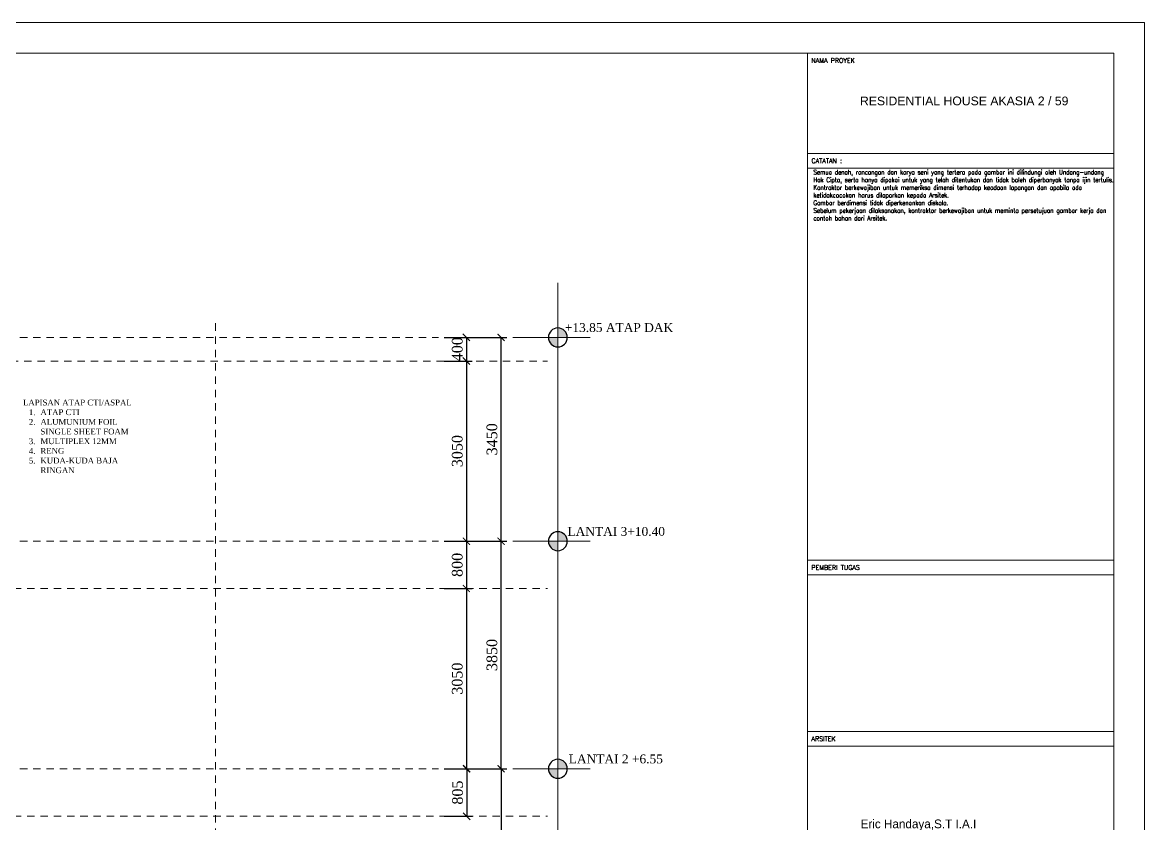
# Model space of a CAD drawing. Header units: millimetres. Extents: x -9564 to 494436, y -140371 to 4257.
# Drawn here: x 456.1 to 475.09, y 117.29 to 130.85 of the extents above; entities that cross this region are included whole.
import ezdxf
from ezdxf.enums import TextEntityAlignment as Align

# ---------------------------------------------------------------- set-up
doc = ezdxf.new("R2010")
doc.units = ezdxf.units.MM
doc.header["$MEASUREMENT"] = 0
doc.linetypes.add('DASHED2', pattern=[0.375, 0.25, -0.125])
doc.linetypes.add('HIDDEN2', pattern=[0.1875, 0.125, -0.0625])
doc.layers.get('DEFPOINTS').update_dxf_attribs({"lineweight": 18})
for name, color, linetype, lineweight in [('09-Arsiran', 8, 'Continuous', 5), ('AS', 8, 'HIDDEN2', 5), ('DIM', 1, 'Continuous', 5), ('KOP', 7, 'Continuous', 80), ('LEGEND', 1, 'DASHED2', 50), ('XR-KOP A3_MOZART$0$A-TXTKOP', 3, 'Continuous', 5), ('XR-KOP A3_MOZART$0$KOP-A1$0$A-GRSKOP', 1, 'Continuous', 5), ('XR-KOP A3_MOZART$0$KOP-A1$0$A-TXTKOP', 3, 'Continuous', 5)]:
    doc.layers.add(name, color=color, linetype=linetype, lineweight=lineweight)
doc.layers.add('ht', color=14, linetype='Continuous')
doc.layers.add('TEXT', color=4, linetype='Continuous')
doc.styles.add('HAND', font='ROMAND.SHX', dxfattribs={"width": 0.8, "height": 250})
doc.styles.get("Standard").update_dxf_attribs({"font": 'arial.ttf'})
doc.styles.add('style1', font='times.ttf', dxfattribs={"height": 0.15})
doc.styles.add('style2', font='times.ttf', dxfattribs={"height": 0.18})
doc.styles.add('XR-KOP A3_MOZART$0$KOP-A1$0$DIM100', font='SIMPLEX.shx', dxfattribs={"width": 0.8, "height": 250})
doc.styles.add('XR-KOP A3_MOZART$0$KOP-A1$0$ROMANS', font='romans.shx', dxfattribs={"height": 200})
doc.styles.add('XR-KOP A3_MOZART$0$ROMAND', font='romand.shx', dxfattribs={"height": 2, "bigfont": 'bigfont.shx'})
doc.dimstyles.new('ISO-25', dxfattribs={"dimtxt": 0.18, "dimasz": 0.12, "dimexe": 0.1, "dimexo": 0.1, "dimgap": 0.0625, "dimtad": 1, "dimtoh": 1, "dimdec": 0, "dimlfac": 1000, "dimtxsty": 'style2', "dimblk": 'ARCHTICK', "dimcen": 0.15, "dimclrd": 1, "dimclre": 1, "dimclrt": 4, "dimadec": 0, "dimazin": 0, "dimtfac": 1, "dimtdec": 0, "dimtmove": 0, "dimatfit": 3, "dimldrblk": 'OBLIQUE', "dimfxl": 1, "dimarcsym": 0})

# ---------------------------------------------------------------- blocks, each defined once
blk = doc.blocks.new('hsdh')
at = {"layer": 'XR-KOP A3_MOZART$0$KOP-A1$0$A-GRSKOP', "linetype": 'Continuous', "lineweight": 5}
for p, q in [((140385, 56660), (140385, 82138)), ((140385, 80618), (145017, 80618)), ((140385, 74466), (145017, 74466)), ((140385, 74244), (145017, 74244)), ((140385, 71876), (145017, 71876)), ((140385, 71654), (145017, 71654))]:
    blk.add_line(p, q, dxfattribs=at)
at = {"layer": 'XR-KOP A3_MOZART$0$KOP-A1$0$A-GRSKOP', "color": 0, "linetype": 'Continuous', "lineweight": 5}
blk.add_lwpolyline([(145480, 82601), (107945, 82601), (107945, 56197), (145480, 56197)], close=True, dxfattribs=at)
at = {"layer": 'XR-KOP A3_MOZART$0$KOP-A1$0$A-GRSKOP', "color": 5, "linetype": 'Continuous', "lineweight": 5}
blk.add_lwpolyline([(145017, 82138), (108409, 82138), (108409, 56660), (145017, 56660)], close=True, dxfattribs=at)
at = {"layer": 'XR-KOP A3_MOZART$0$KOP-A1$0$A-GRSKOP', "linetype": 'Continuous', "lineweight": 5}
blk.add_lwpolyline([(145017, 80396), (140385, 80396)], dxfattribs=at)
at = {"layer": 'KOP', "color": 7, "char_height": 132.26, "attachment_point": 1, "style": 'style2'}
for s, insert in [('{\\fArial|b0|i0|c0|p34;RESIDENTIAL HOUSE AKASIA 2 / 59}', (141177, 81480)), ('{\\fBankGothic Lt BT|b0|i0|c0|p34;Eric Handaya,S.T I.A.I}', (141186, 70546))]:
    blk.add_mtext(s, dxfattribs=dict(at, insert=insert))
at = {"layer": 'XR-KOP A3_MOZART$0$KOP-A1$0$A-TXTKOP', "lineweight": 5, "style": 'XR-KOP A3_MOZART$0$KOP-A1$0$ROMANS'}
for s, height, p in [('NAMA PROYEK', 69.49, (140443, 81990)), ('CATATAN :', 69.5, (140443, 80475)), ('PEMBERI TUGAS', 69.49, (140443, 74323)), ('ARSITEK', 69.5, (140443, 71733))]:
    blk.add_text(s, height=height, dxfattribs=at).set_placement(p)
at = {"layer": 'XR-KOP A3_MOZART$0$KOP-A1$0$A-TXTKOP', "insert": (140473, 80371), "char_height": 69.485, "width": 4456.22, "attachment_point": 1, "style": 'XR-KOP A3_MOZART$0$KOP-A1$0$DIM100'}
blk.add_mtext('Semua denah, rancangan dan karya seni yang tertera pada gambar ini dilindungi oleh Undang-undang Hak Cipta, serta hanya dipakai untuk yang telah ditentukan dan tidak boleh diperbanyak tanpa ijin tertulis.\\PKontraktor berkewajiban untuk memeriksa dimensi terhadap keadaan lapangan dan apabila ada ketidakcocokan harus dilaporkan kepada Arsitek.\\PGambar berdimensi tidak diperkenankan diskala.\\PSebelum pekerjaan dilaksanakan, kontraktor berkewajiban untuk meminta persetujuan gambar kerja dan contoh bahan dari Arsitek.', dxfattribs=at)
blk = doc.blocks.new('_ArchTick')
at = {"color": 0, "linetype": 'ByBlock', "const_width": 0.15}
blk.add_lwpolyline([(-0.5, -0.5), (0.5, 0.5)], dxfattribs=at)
blk = doc.blocks.new('*D198')
at = {"color": 1, "lineweight": -2, "transparency": 16777216}
for p, q in [((686.389, 167.751), (686.863, 167.751)), ((686.763, 167.751), (686.763, 167.351)), ((686.389, 167.351), (686.863, 167.351))]:
    blk.add_line(p, q, dxfattribs=at)
at = {"layer": 'DEFPOINTS', "color": 0, "transparency": 16777216}
for p in [(686.289, 167.751), (686.289, 167.351), (686.763, 167.351)]:
    blk.add_point(p, dxfattribs=at)
at = {"color": 1, "lineweight": -2, "transparency": 16777216, "xscale": 0.12, "yscale": 0.12, "zscale": 0.12}
for p, rotation in [((686.763, 167.751), 90), ((686.763, 167.351), 270)]:
    blk.add_blockref('_ArchTick', p, dxfattribs=dict(at, rotation=rotation))
at = {"color": 4, "transparency": 16777216, "insert": (686.609, 167.551), "char_height": 0.18, "attachment_point": 5, "rotation": 90, "style": 'style2'}
blk.add_mtext('400', dxfattribs=at)
blk = doc.blocks.new('_Oblique')
at = {"color": 0, "linetype": 'ByBlock', "lineweight": -2}
blk.add_line((-0.5, -0.5), (0.5, 0.5), dxfattribs=at)
blk = doc.blocks.new('*D199')
at = {"color": 1, "lineweight": -2, "transparency": 16777216}
for p, q in [((686.389, 167.351), (686.863, 167.351)), ((686.763, 167.351), (686.763, 164.301)), ((686.389, 164.301), (686.863, 164.301))]:
    blk.add_line(p, q, dxfattribs=at)
at = {"layer": 'DEFPOINTS', "color": 0, "transparency": 16777216}
for p in [(686.289, 167.351), (686.289, 164.301), (686.763, 164.301)]:
    blk.add_point(p, dxfattribs=at)
at = {"color": 1, "lineweight": -2, "transparency": 16777216, "xscale": 0.12, "yscale": 0.12, "zscale": 0.12}
for p, rotation in [((686.763, 167.351), 90), ((686.763, 164.301), 270)]:
    blk.add_blockref('_ArchTick', p, dxfattribs=dict(at, rotation=rotation))
at = {"color": 4, "transparency": 16777216, "insert": (686.609, 165.826), "char_height": 0.18, "attachment_point": 5, "rotation": 90, "style": 'style2'}
blk.add_mtext('3050', dxfattribs=at)
blk = doc.blocks.new('*D200')
at = {"color": 1, "lineweight": -2, "transparency": 16777216}
for p, q in [((686.389, 164.301), (686.863, 164.301)), ((686.763, 164.301), (686.763, 163.501)), ((686.389, 163.501), (686.863, 163.501))]:
    blk.add_line(p, q, dxfattribs=at)
at = {"layer": 'DEFPOINTS', "color": 0, "transparency": 16777216}
for p in [(686.289, 164.301), (686.289, 163.501), (686.763, 163.501)]:
    blk.add_point(p, dxfattribs=at)
at = {"color": 1, "lineweight": -2, "transparency": 16777216, "xscale": 0.12, "yscale": 0.12, "zscale": 0.12}
for p, rotation in [((686.763, 164.301), 90), ((686.763, 163.501), 270)]:
    blk.add_blockref('_ArchTick', p, dxfattribs=dict(at, rotation=rotation))
at = {"color": 4, "transparency": 16777216, "insert": (686.609, 163.901), "char_height": 0.18, "attachment_point": 5, "rotation": 90, "style": 'style2'}
blk.add_mtext('800', dxfattribs=at)
blk = doc.blocks.new('*D201')
at = {"color": 1, "lineweight": -2, "transparency": 16777216}
for p, q in [((686.389, 163.501), (686.863, 163.501)), ((686.763, 163.501), (686.763, 160.451)), ((686.389, 160.451), (686.863, 160.451))]:
    blk.add_line(p, q, dxfattribs=at)
at = {"layer": 'DEFPOINTS', "color": 0, "transparency": 16777216}
for p in [(686.289, 163.501), (686.289, 160.451), (686.763, 160.451)]:
    blk.add_point(p, dxfattribs=at)
at = {"color": 1, "lineweight": -2, "transparency": 16777216, "xscale": 0.12, "yscale": 0.12, "zscale": 0.12}
for p, rotation in [((686.763, 163.501), 90), ((686.763, 160.451), 270)]:
    blk.add_blockref('_ArchTick', p, dxfattribs=dict(at, rotation=rotation))
at = {"color": 4, "transparency": 16777216, "insert": (686.609, 161.976), "char_height": 0.18, "attachment_point": 5, "rotation": 90, "style": 'style2'}
blk.add_mtext('3050', dxfattribs=at)
blk = doc.blocks.new('*D202')
at = {"color": 1, "lineweight": -2, "transparency": 16777216}
for p, q in [((686.389, 160.451), (686.868, 160.451)), ((686.768, 160.451), (686.768, 159.646)), ((686.389, 159.646), (686.868, 159.646))]:
    blk.add_line(p, q, dxfattribs=at)
at = {"layer": 'DEFPOINTS', "color": 0, "transparency": 16777216}
for p in [(686.289, 160.451), (686.289, 159.646), (686.768, 159.646)]:
    blk.add_point(p, dxfattribs=at)
at = {"color": 1, "lineweight": -2, "transparency": 16777216, "xscale": 0.12, "yscale": 0.12, "zscale": 0.12}
for p, rotation in [((686.768, 160.451), 90), ((686.768, 159.646), 270)]:
    blk.add_blockref('_ArchTick', p, dxfattribs=dict(at, rotation=rotation))
at = {"color": 4, "transparency": 16777216, "insert": (686.614, 160.048), "char_height": 0.18, "attachment_point": 5, "rotation": 90, "style": 'style2'}
blk.add_mtext('805', dxfattribs=at)
blk = doc.blocks.new('*D205')
at = {"color": 1, "lineweight": -2, "transparency": 16777216}
for p, q in [((686.863, 160.451), (687.45, 160.451)), ((687.35, 160.451), (687.35, 156.601)), ((686.863, 156.601), (687.45, 156.601))]:
    blk.add_line(p, q, dxfattribs=at)
at = {"layer": 'DEFPOINTS', "color": 0, "transparency": 16777216}
for p in [(686.763, 160.451), (686.763, 156.601), (687.35, 156.601)]:
    blk.add_point(p, dxfattribs=at)
at = {"color": 1, "lineweight": -2, "transparency": 16777216, "xscale": 0.12, "yscale": 0.12, "zscale": 0.12}
for p, rotation in [((687.35, 160.451), 90), ((687.35, 156.601), 270)]:
    blk.add_blockref('_ArchTick', p, dxfattribs=dict(at, rotation=rotation))
at = {"color": 4, "transparency": 16777216, "insert": (687.196, 158.526), "char_height": 0.18, "attachment_point": 5, "rotation": 90, "style": 'style2'}
blk.add_mtext('3850', dxfattribs=at)
blk = doc.blocks.new('*D206')
at = {"color": 1, "lineweight": -2, "transparency": 16777216}
for p, q in [((686.863, 164.301), (687.45, 164.301)), ((687.35, 160.451), (687.35, 164.301)), ((686.863, 160.451), (687.45, 160.451))]:
    blk.add_line(p, q, dxfattribs=at)
at = {"layer": 'DEFPOINTS', "color": 0, "transparency": 16777216}
for p in [(686.763, 164.301), (687.35, 164.301), (686.763, 160.451)]:
    blk.add_point(p, dxfattribs=at)
at = {"color": 1, "lineweight": -2, "transparency": 16777216, "xscale": 0.12, "yscale": 0.12, "zscale": 0.12}
for p, rotation in [((687.35, 164.301), 90), ((687.35, 160.451), 270)]:
    blk.add_blockref('_ArchTick', p, dxfattribs=dict(at, rotation=rotation))
at = {"color": 4, "transparency": 16777216, "insert": (687.196, 162.376), "char_height": 0.18, "attachment_point": 5, "rotation": 90, "style": 'style2'}
blk.add_mtext('3850', dxfattribs=at)
blk = doc.blocks.new('*D207')
at = {"color": 1, "lineweight": -2, "transparency": 16777216}
for p, q in [((686.863, 167.751), (687.45, 167.751)), ((687.35, 164.301), (687.35, 167.751)), ((686.863, 164.301), (687.45, 164.301))]:
    blk.add_line(p, q, dxfattribs=at)
at = {"layer": 'DEFPOINTS', "color": 0, "transparency": 16777216}
for p in [(686.763, 167.751), (687.35, 167.751), (686.763, 164.301)]:
    blk.add_point(p, dxfattribs=at)
at = {"color": 1, "lineweight": -2, "transparency": 16777216, "xscale": 0.12, "yscale": 0.12, "zscale": 0.12}
for p, rotation in [((687.35, 167.751), 90), ((687.35, 164.301), 270)]:
    blk.add_blockref('_ArchTick', p, dxfattribs=dict(at, rotation=rotation))
at = {"color": 4, "transparency": 16777216, "insert": (687.196, 166.026), "char_height": 0.18, "attachment_point": 5, "rotation": 90, "style": 'style2'}
blk.add_mtext('3450', dxfattribs=at)
blk = doc.blocks.new('A$C459A4C15')
at = {"layer": 'ht'}
h = blk.add_hatch(color=256, dxfattribs=at)
h.paths.add_polyline_path([(0, 0.0801), (0, 0), (-0.0801, 0, -0.414214)])
h.paths.add_polyline_path([(0, 0), (0.0801, 0, -0.414214), (0, -0.0801)])
blk.add_circle((0, 0), 0.0801, dxfattribs=at)
blk = doc.blocks.new('HDRHRD')
at = {"layer": '09-Arsiran'}
for p, q in [((664.718, 150.089), (664.718, 149.933)), ((666.118, 150.089), (666.118, 149.933)), ((667.618, 150.097), (667.618, 149.941)), ((669.268, 150.089), (669.268, 149.933)), ((671.868, 150.089), (671.868, 149.933)), ((674.068, 150.089), (674.068, 149.933)), ((675.368, 150.089), (675.368, 149.933)), ((677.168, 150.089), (677.168, 149.933)), ((678.568, 150.089), (678.568, 149.933)), ((682.518, 150.089), (682.518, 149.933)), ((664.329, 149.7), (664.484, 149.7)), ((664.952, 149.7), (665.107, 149.7)), ((665.729, 149.7), (665.884, 149.7)), ((666.352, 149.7), (666.507, 149.7)), ((667.018, 149.74), (667.018, 149.584)), ((667.229, 149.707), (667.384, 149.707)), ((667.852, 149.707), (668.007, 149.707)), ((668.879, 149.7), (669.034, 149.7)), ((669.502, 149.7), (669.657, 149.7)), ((671.479, 149.7), (671.634, 149.7)), ((672.102, 149.7), (672.257, 149.7)), ((673.679, 149.7), (673.834, 149.7)), ((674.302, 149.7), (674.457, 149.7)), ((674.979, 149.7), (675.134, 149.7)), ((675.602, 149.7), (675.757, 149.7)), ((676.779, 149.7), (676.934, 149.7)), ((677.402, 149.7), (677.557, 149.7)), ((678.257, 149.7), (678.334, 149.7)), ((678.802, 149.7), (678.957, 149.7)), ((682.129, 149.7), (682.284, 149.7)), ((682.752, 149.7), (682.907, 149.7)), ((664.718, 149.466), (664.718, 149.31)), ((666.118, 149.466), (666.118, 149.31)), ((667.618, 149.474), (667.618, 149.318)), ((668.488, 149.515), (668.488, 149.36)), ((668.488, 149.461), (668.488, 149.305)), ((669.268, 149.466), (669.268, 149.31)), ((671.868, 149.466), (671.868, 149.31)), ((674.068, 149.466), (674.068, 149.31)), ((675.368, 149.466), (675.368, 149.31)), ((677.168, 149.472), (677.168, 149.317)), ((677.868, 149.515), (677.868, 149.36)), ((678.568, 149.466), (678.568, 149.31)), ((682.518, 149.466), (682.518, 149.31)), ((666.629, 149.351), (666.784, 149.351)), ((667.252, 149.351), (667.407, 149.351)), ((667.018, 149.117), (667.018, 148.961)), ((668.099, 149.072), (668.254, 149.072)), ((668.722, 149.072), (668.877, 149.072)), ((677.479, 149.126), (677.634, 149.126)), ((678.102, 149.126), (678.257, 149.126)), ((677.868, 148.893), (677.868, 148.737)), ((668.488, 148.854), (668.488, 148.698)), ((668.488, 148.838), (668.488, 148.682))]:
    blk.add_line(p, q, dxfattribs=at)
for centre in [(664.718, 149.7), (666.118, 149.7), (667.618, 149.707), (669.268, 149.7), (671.868, 149.7), (674.068, 149.7), (675.368, 149.7), (677.168, 149.7), (678.568, 149.7), (682.518, 149.7), (667.018, 149.351), (677.868, 149.126), (668.488, 149.072)]:
    blk.add_circle(centre, 0.311, dxfattribs=at)
at = {"layer": 'AS'}
for p, q in [((664.718, 150.089), (664.718, 168.018)), ((666.118, 150.089), (666.118, 168.018)), ((667.018, 149.515), (667.018, 168.018)), ((667.618, 150.089), (667.618, 168.018)), ((668.488, 149.515), (668.488, 168.018)), ((669.268, 150.089), (669.268, 168.018)), ((671.868, 150.089), (671.868, 168.018)), ((674.068, 150.089), (674.068, 168.018)), ((675.368, 150.089), (675.368, 168.018)), ((677.168, 150.089), (677.168, 168.018)), ((677.868, 149.515), (677.868, 168.018)), ((678.568, 150.089), (678.568, 168.018)), ((682.518, 150.089), (682.518, 168.018))]:
    blk.add_line(p, q, dxfattribs=at)
at = {"layer": '09-Arsiran', "color": 2, "attachment_point": 1}
for s, insert, char_height in [('13', (664.567, 149.827), 0.2281), ('12', (665.962, 149.827), 0.2281), ('10', (667.465, 149.834), 0.2281), ('8', (669.177, 149.827), 0.228), ('7', (671.806, 149.827), 0.228), ('6', (674.006, 149.827), 0.228), ('5', (675.306, 149.827), 0.228), ('4', (677.106, 149.827), 0.228), ('2', (678.506, 149.827), 0.228), ('1', (682.456, 149.827), 0.228), ('11', (666.848, 149.478), 0.2281), ('3', (677.806, 149.253), 0.228), ('9', (668.402, 149.199), 0.228)]:
    blk.add_mtext_dynamic_manual_height_columns(s, width=0.05426, gutter_width=1.14, heights=[0], dxfattribs=dict(at, insert=insert, char_height=char_height))
blk = doc.blocks.new('A$C2a879c63')
at = {"layer": 'AS'}
for p, q in [((468.0967, 24.2154), (492.0507, 24.2154)), ((483.0182, 23.8154), (493.8997, 23.8154)), ((468.0967, 20.7654), (492.0507, 20.7654)), ((484.4188, 19.9654), (493.8997, 19.9654)), ((468.0967, 16.9154), (492.0507, 16.9154)), ((484.6426, 16.1154), (493.8997, 16.1154))]:
    blk.add_line(p, q, dxfattribs=at)
at = {"layer": 'DIM', "color": 1, "linetype": 'ByBlock'}
for p, q in [((494.0728, 25.1378), (494.0728, 9.7514)), ((494.6174, 24.2154), (493.3092, 24.2154)), ((494.6174, 20.7654), (493.3092, 20.7654)), ((494.6174, 16.9154), (493.3092, 16.9154))]:
    blk.add_line(p, q, dxfattribs=at)
blk.add_blockref('HDRHRD', (-194.2379, -143.5351))
at = {"xscale": -2, "yscale": 2, "zscale": 2}
for p in [(494.0728, 24.2154), (494.0728, 20.7654), (494.0728, 16.9154)]:
    blk.add_blockref('A$C459A4C15', p, dxfattribs=at)
at = {"layer": 'LEGEND', "xscale": 0.00111896417510141, "yscale": 0.00111896417510141, "zscale": 0.00111896417510141}
blk.add_blockref('hsdh', (341.213, -62.8819), dxfattribs=at)
at = {"color": 4, "style": 'HAND'}
for tag, height, rotation, p in [('DRY.WASHER', 0.054, 0, (11.9366, 24.9122)), ('PATIO', 0.135, 0, (20.9666, 21.5696)), ('GENSET', 0.135, 0, (18.2157, 17.1045)), ('PLANTERBOX', 0.135, 90, (22.169, 13.2959)), ('PLANTERBOX', 0.135, 0, (18.5224, 11.5633)), ('PATIO', 0.135, 0, (400.0395, 10.821)), ('CARPORT', 0.135, 0, (12.157, 9.7744)), ('CARPORT', 0.135, 0, (20.6202, 9.7744))]:
    blk.add_attdef(tag, text='', height=height, rotation=rotation, dxfattribs=at).set_placement(p, align=Align.MIDDLE)
at = {"layer": 'TEXT', "style": 'style1'}
for s, p in [('+13.85 ATAP DAK', (496.0242, 24.3068)), ('LANTAI 3+10.40', (495.8854, 20.8568)), ('LANTAI 2 +6.55', (495.8505, 17.0068))]:
    blk.add_text(s, height=0.15, dxfattribs=at).set_placement(p, align=Align.RIGHT)
at = {"layer": 'TEXT', "insert": (486.0717, 22.5393), "char_height": 0.09821, "width": 2.096081, "attachment_point": 5, "style": 'style1'}
blk.add_mtext('\\A1;\\pxql;LAPISAN ATAP CTI/ASPAL\\P\\pi-2,l3,t0,3;1.^IATAP CTI\\P2.^IALUMUNIUM FOIL SINGLE SHEET FOAM\\P3.^IMULTIPLEX 12MM\\P4.^IRENG\\P5.^IKUDA-KUDA BAJA RINGAN', dxfattribs=at)
at = {"layer": 'XR-KOP A3_MOZART$0$A-TXTKOP', "style": 'XR-KOP A3_MOZART$0$ROMAND'}
for tag, p in [('1:200', (37.0468, 3.1879)), ('1:100', (79.0468, 3.1879)), ('1:100', (121.0468, 3.1879)), ('1:100', (163.0468, 3.1879)), ('1:100', (205.0468, 3.1879)), ('1:100', (247.0468, 3.1879)), ('1:100', (289.0468, 3.1879)), ('1:100', (331.0468, 3.1879)), ('1:100', (373.0468, 3.1879)), ('1:100', (415.0468, 3.1879)), ('1:100', (457.0468, 3.1879)), ('1:100', (499.0468, 3.1879))]:
    blk.add_attdef(tag, text='', height=0.1296, dxfattribs=at).set_placement(p, align=Align.MIDDLE)
dim = blk.add_linear_dim(base=(492.525, 23.8154), p1=(492.0507, 24.2154), p2=(492.0507, 23.8154), angle=90, dimstyle='ISO-25')
dim.commit()
dim.dimension.update_dxf_attribs({"geometry": '*D198', "text_midpoint": (492.525, 24.0154), "dimtype": 128, "insert": (-194.2379, -143.5351)})
for base, p1, p2, picture, middle in [((493.1122, 24.2154), (492.525, 20.7654), (492.525, 24.2154), '*D207', (492.9581, 22.4904)), ((492.525, 20.7654), (492.0507, 23.8154), (492.0507, 20.7654), '*D199', (492.371, 22.2904)), ((492.525, 19.9654), (492.0507, 20.7654), (492.0507, 19.9654), '*D200', (492.371, 20.3654)), ((493.1122, 20.7654), (492.525, 16.9154), (492.525, 20.7654), '*D206', (492.9581, 18.8404)), ((492.525, 16.9154), (492.0507, 19.9654), (492.0507, 16.9154), '*D201', (492.371, 18.4404)), ((492.53, 16.1104), (492.0507, 16.9154), (492.0507, 16.1104), '*D202', (492.376, 16.5129)), ((493.1122, 13.0654), (492.525, 16.9154), (492.525, 13.0654), '*D205', (492.9581, 14.9904))]:
    dim = blk.add_linear_dim(base=base, p1=p1, p2=p2, angle=90, dimstyle='ISO-25')
    dim.commit()
    dim.dimension.update_dxf_attribs({"geometry": picture, "text_midpoint": middle, "insert": (-194.2379, -143.5351)})

msp = doc.modelspace()

# ---------------------------------------------------------------- block references
msp.add_blockref('A$C2a879c63', (-28.9148, 101.3058))

doc.saveas('drawing.dxf')
